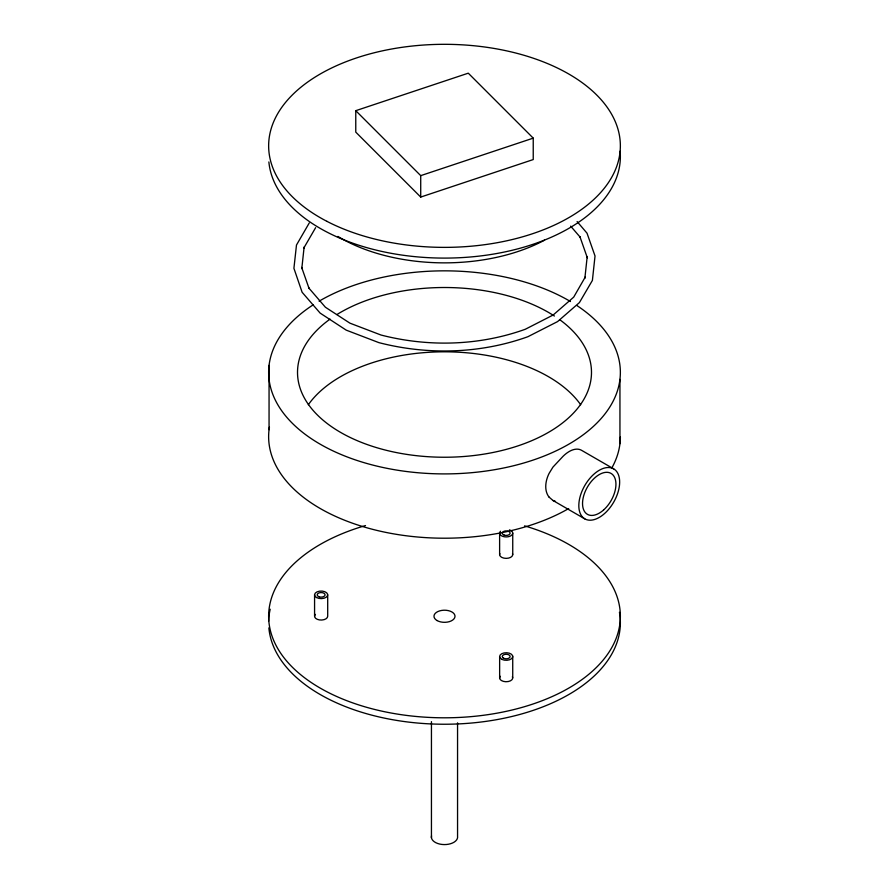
<?xml version="1.0" encoding="UTF-8"?>
<svg xmlns="http://www.w3.org/2000/svg" width="889" height="889" viewBox="0 0 889 889"><rect width="100%" height="100%" fill="white"/><g stroke="black" fill="none" stroke-linecap="round" stroke-linejoin="round"><path stroke-width="1.33" d="M301.804 268.589L304.116 247.075L303.727 248.164L315.628 227.662M309.239 222.995L296.482 245.031L293.915 268.311L302.116 292.259L320.14 313.106L346.221 330.141L378.914 342.643C427.853 355.233 480.249 353.822 527.933 336.698L557.57 321.596L579.406 302.593L592.396 280.424L595.03 255.999L587.018 233.174L577.094 221.539M552.969 315.184L573.716 297.115L585.273 277.024L584.884 278.124L587.196 256.599L587.24 257.488M553.336 314.928L525.266 329.274C479.104 345.854 428.387 347.21 381.014 335.031L349.91 323.152L325.374 307.216L308.672 287.836L309.094 288.569L301.671 267.411L301.804 267.989M355.767 110.68L468.281 73.176L533.233 138.139L533.233 159.564L420.719 197.069L355.767 132.117L355.767 110.68L420.719 175.644L420.719 197.069M420.719 175.644L533.233 138.139M549.035 497.073L552.936 500.463L555.469 501.363M613.677 468.859A28.87 16.669 -60 0 0 579.517 499.14A28.87 16.669 -60 0 0 604.52 513.575A28.87 16.669 -60 0 0 613.677 468.859L581.573 450.323A28.904 15.624 -63 0 0 563.07 456.29L552.936 467.125L549.035 473.504A28.392 19.325 -49 0 0 549.024 497.073M552.936 500.463L584.795 518.865M570.66 226.139L580.328 237.352L579.906 236.63L587.329 257.777M619.944 379.37L619.944 443.655M512.742 533.156L512.742 554.58M512.731 656.249L512.731 677.685M499.64 656.782L499.64 678.218M499.618 533.156L499.618 554.58M457.557 722.857L457.557 836.238A13.124 7.579 0 0 1 444.133 844.583A13.124 7.579 0 0 1 431.543 835.816M431.443 721.646L431.443 837.794M327.697 594.83L327.697 616.266A6.567 3.789 0 0 1 319.44 619.922A6.567 3.789 0 0 1 315.451 614.377M314.573 594.83L314.573 616.266M269.056 365.379L269.056 429.676M308.316 404.739A146.985 84.866 0 0 1 444.5 351.811A146.985 84.866 0 0 1 580.684 404.739M620.366 437.044A175.866 101.535 0 0 1 611.565 468.392M568.693 508.564A175.866 101.535 0 0 1 369.468 528.499A175.866 101.535 0 0 1 269.423 427.053M524.577 525.866A175.866 101.535 0 0 1 580.861 680.385A175.866 101.535 0 0 1 307.372 679.841A175.866 101.535 0 0 1 365.501 525.555M512.386 676.718A6.567 3.789 0 0 1 505.785 681.73A6.567 3.789 0 0 1 500.285 676.296M512.52 553.603A6.567 3.789 0 0 1 506.185 558.37A6.567 3.789 0 0 1 499.84 553.603M509.464 529.866A6.567 3.789 0 0 1 511.864 535.045A6.567 3.789 0 0 1 502.907 536.434A6.567 3.789 0 0 1 500.496 531.255M619.433 612.265A175.866 101.535 0 0 1 458.002 723.935A175.866 101.535 0 0 1 268.867 627.856M268.656 621.189A175.866 101.535 0 0 1 270.189 609.243M577.117 305.694A175.866 101.535 0 0 1 565.46 446.078A175.866 101.535 0 0 1 322.04 445.245A175.866 101.535 0 0 1 313.25 304.794M319.107 301.182A175.866 101.535 0 0 1 570.471 301.527M560.037 319.907A146.985 84.866 0 0 1 543.801 434.943A146.985 84.866 0 0 1 343.91 434.254A146.985 84.866 0 0 1 330.063 319.118M336.942 314.528A146.985 84.866 0 0 1 554.403 316.028M620.122 151.197A175.866 101.535 0 0 1 453.779 257.954A175.866 101.535 0 0 1 268.878 161.92M544.513 240.186A146.985 84.866 0 0 1 337.931 236.441M437.077 620.555A10.501 6.056 0 0 0 454.646 617.833A10.501 6.056 0 0 0 441.777 610.41A10.501 6.056 0 0 0 437.077 620.555M316.495 597.519A6.567 3.789 0 0 0 327.474 595.819A6.567 3.789 0 0 0 319.44 591.174A6.567 3.789 0 0 0 316.495 597.519M319.162 596.808A3.934 2.278 0 0 0 325.074 594.83A3.934 2.278 0 0 0 319.162 592.863A3.934 2.278 0 0 0 319.162 596.808M501.885 659.382A6.567 3.789 0 0 0 512.631 657.238A6.567 3.789 0 0 0 504.041 652.937A6.567 3.789 0 0 0 501.885 659.382M503.396 658.127A3.934 2.278 0 0 0 509.986 657.104A3.934 2.278 0 0 0 505.163 654.326A3.934 2.278 0 0 0 503.396 658.127M504.219 535.122A3.934 2.278 0 0 0 510.119 533.156A3.934 2.278 0 0 0 504.219 531.189A3.934 2.278 0 0 0 504.219 535.122M603.564 509.997A23.625 13.635 -60 0 0 611.043 473.404A23.625 13.635 -60 0 0 583.106 498.184A23.625 13.635 -60 0 0 603.564 509.997M326.885 221.328A175.866 101.535 0 0 0 616.533 166.91A175.866 101.535 0 0 0 390.082 49.295A175.866 101.535 0 0 0 326.885 221.328"/></g></svg>
